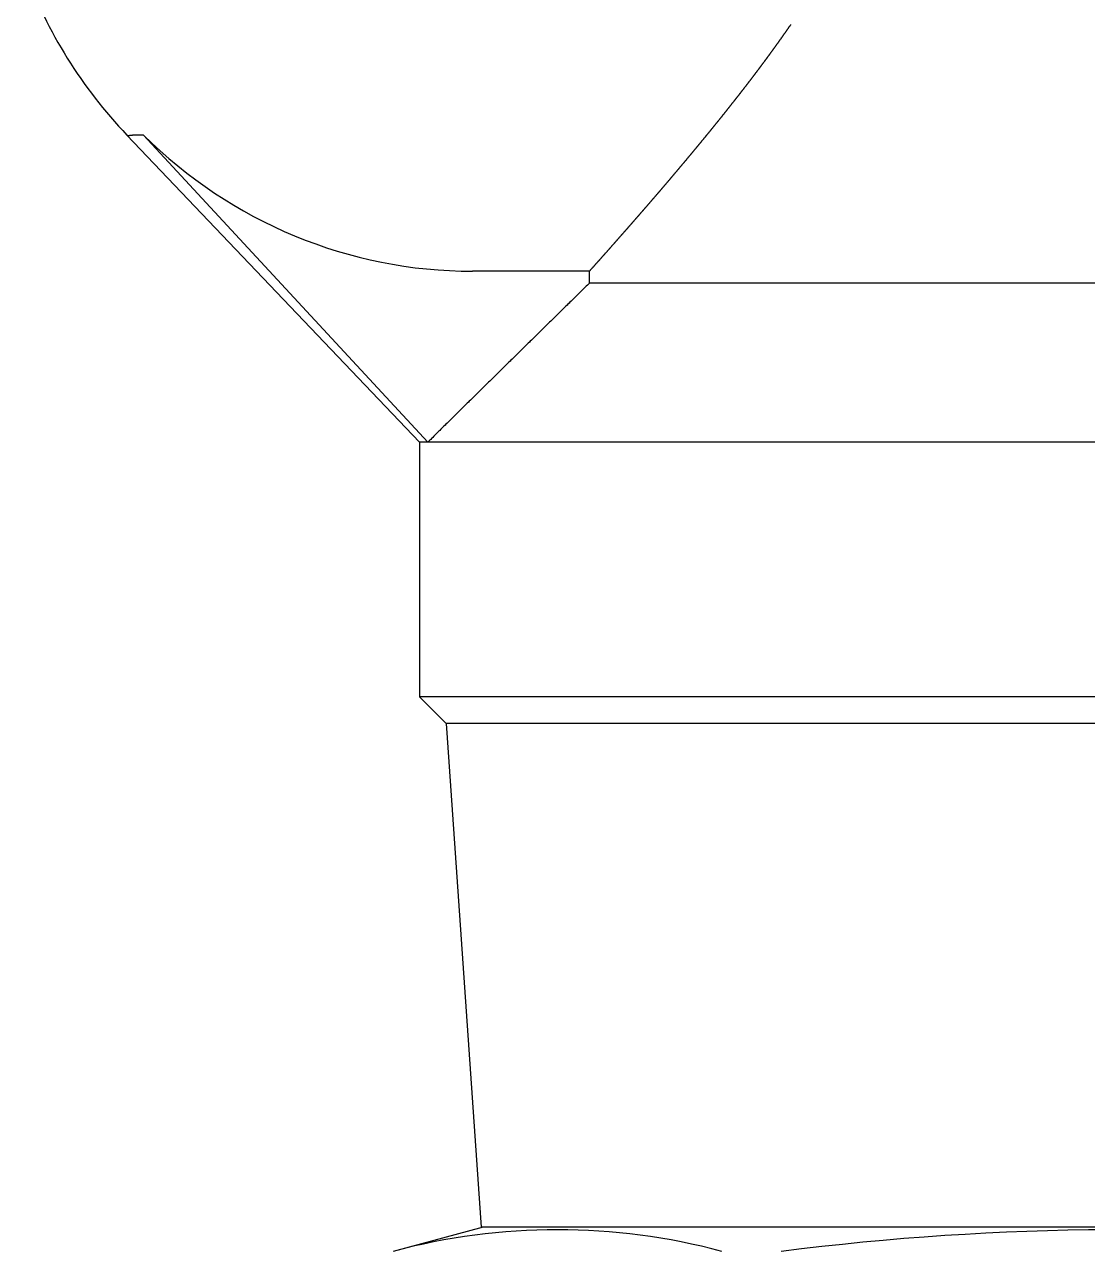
# Model space of a CAD drawing. Extents: x -4 to 101, y -20 to 69.
# Drawn here: x 25.95 to 35.96, y 11.85 to 23.42 of the extents above; entities that cross this region are included whole.
import ezdxf

# ---------------------------------------------------------------- set-up
doc = ezdxf.new("R2010")
doc.units = 0
doc.layers.get('0').update_dxf_attribs({"linetype": 'CONTINUOUS'})

msp = doc.modelspace()

# ---------------------------------------------------------------- linework, layer by layer
at = {"color": 7, "linetype": 'CONTINUOUS'}
for p, q in [((26.91, 22.378), (29.669, 19.481)), ((27.067, 22.378), (29.746, 19.481)), ((31.27, 21.094), (30.169, 21.094)), ((31.27, 20.981), (31.27, 21.094)), ((41.068, 20.981), (31.27, 20.981)), ((42.669, 19.481), (29.669, 19.481)), ((29.669, 19.481), (29.669, 17.081)), ((29.669, 17.081), (29.919, 16.831)), ((42.669, 17.081), (29.669, 17.081)), ((29.919, 16.831), (30.251, 12.081)), ((42.419, 16.831), (29.919, 16.831)), ((30.269, 12.081), (29.419, 11.853)), ((42.087, 12.081), (30.251, 12.081))]:
    msp.add_line(p, q, dxfattribs=at)
at = {"color": 7}
for points in [[(31.27, 21.093, 0), (31.272, 21.096, 0), (31.274, 21.098, 0), (31.276, 21.1, 0), (31.277, 21.102, 0), (31.279, 21.104, 0), (31.281, 21.106, 0), (31.283, 21.108, 0), (31.285, 21.11, 0), (31.287, 21.113, 0), (31.289, 21.115, 0), (31.291, 21.117, 0), (31.293, 21.119, 0), (31.294, 21.121, 0), (31.296, 21.123, 0), (31.298, 21.125, 0), (31.3, 21.128, 0), (31.302, 21.13, 0), (31.304, 21.132, 0), (31.306, 21.134, 0), (31.308, 21.136, 0), (31.31, 21.138, 0), (31.312, 21.14, 0), (31.314, 21.142, 0), (31.315, 21.145, 0), (31.317, 21.147, 0), (31.319, 21.149, 0), (31.321, 21.151, 0), (31.323, 21.153, 0), (31.325, 21.155, 0), (31.327, 21.157, 0), (31.329, 21.159, 0), (31.331, 21.162, 0), (31.332, 21.164, 0), (31.334, 21.166, 0), (31.336, 21.168, 0), (31.338, 21.17, 0), (31.34, 21.172, 0), (31.342, 21.174, 0), (31.344, 21.176, 0), (31.346, 21.178, 0), (31.348, 21.181, 0), (31.349, 21.183, 0), (31.351, 21.185, 0), (31.353, 21.187, 0), (31.355, 21.189, 0), (31.357, 21.191, 0), (31.359, 21.193, 0), (31.361, 21.195, 0), (31.363, 21.198, 0), (31.365, 21.2, 0), (31.367, 21.202, 0), (31.369, 21.204, 0), (31.37, 21.206, 0), (31.372, 21.208, 0), (31.374, 21.21, 0), (31.376, 21.212, 0), (31.378, 21.215, 0), (31.38, 21.217, 0), (31.382, 21.219, 0), (31.384, 21.221, 0), (31.386, 21.223, 0), (31.387, 21.225, 0), (31.389, 21.227, 0), (31.391, 21.23, 0), (31.393, 21.232, 0), (31.395, 21.234, 0), (31.397, 21.236, 0), (31.399, 21.238, 0), (31.401, 21.24, 0), (31.402, 21.242, 0), (31.404, 21.244, 0), (31.406, 21.247, 0), (31.408, 21.249, 0), (31.41, 21.251, 0), (31.412, 21.253, 0), (31.414, 21.255, 0), (31.416, 21.257, 0), (31.418, 21.259, 0), (31.42, 21.261, 0), (31.422, 21.264, 0), (31.423, 21.266, 0), (31.425, 21.268, 0), (31.427, 21.27, 0), (31.429, 21.272, 0), (31.431, 21.274, 0), (31.433, 21.276, 0), (31.435, 21.278, 0), (31.437, 21.281, 0), (31.439, 21.283, 0), (31.44, 21.285, 0), (31.442, 21.287, 0), (31.444, 21.289, 0), (31.446, 21.291, 0), (31.448, 21.293, 0), (31.45, 21.296, 0), (31.452, 21.298, 0), (31.454, 21.3, 0), (31.456, 21.302, 0), (31.457, 21.304, 0), (31.459, 21.306, 0), (31.461, 21.308, 0), (31.463, 21.31, 0), (31.465, 21.312, 0), (31.467, 21.315, 0), (31.469, 21.317, 0), (31.471, 21.319, 0), (31.473, 21.321, 0), (31.474, 21.323, 0), (31.476, 21.325, 0), (31.478, 21.328, 0), (31.48, 21.33, 0), (31.482, 21.332, 0), (31.484, 21.334, 0), (31.486, 21.336, 0), (31.488, 21.338, 0), (31.489, 21.34, 0), (31.491, 21.342, 0), (31.493, 21.345, 0), (31.495, 21.347, 0), (31.497, 21.349, 0), (31.499, 21.351, 0), (31.501, 21.353, 0), (31.503, 21.355, 0), (31.505, 21.357, 0), (31.506, 21.359, 0), (31.508, 21.362, 0), (31.51, 21.364, 0), (31.512, 21.366, 0), (31.514, 21.368, 0), (31.516, 21.37, 0), (31.518, 21.372, 0), (31.52, 21.374, 0), (31.521, 21.377, 0), (31.523, 21.379, 0), (31.525, 21.381, 0), (31.527, 21.383, 0), (31.529, 21.385, 0), (31.531, 21.387, 0), (31.533, 21.389, 0), (31.535, 21.392, 0), (31.537, 21.394, 0), (31.538, 21.396, 0), (31.54, 21.398, 0), (31.542, 21.4, 0), (31.544, 21.402, 0), (31.546, 21.404, 0), (31.548, 21.406, 0), (31.55, 21.409, 0), (31.552, 21.411, 0), (31.554, 21.413, 0), (31.555, 21.415, 0), (31.557, 21.417, 0), (31.559, 21.419, 0), (31.561, 21.421, 0), (31.563, 21.424, 0), (31.565, 21.426, 0), (31.567, 21.428, 0), (31.569, 21.43, 0), (31.57, 21.432, 0), (31.572, 21.434, 0), (31.574, 21.436, 0), (31.576, 21.439, 0), (31.578, 21.441, 0), (31.58, 21.443, 0), (31.582, 21.445, 0), (31.584, 21.447, 0), (31.586, 21.449, 0), (31.587, 21.451, 0), (31.589, 21.453, 0), (31.591, 21.456, 0), (31.593, 21.458, 0), (31.595, 21.46, 0), (31.597, 21.462, 0), (31.599, 21.464, 0), (31.601, 21.466, 0), (31.602, 21.468, 0), (31.604, 21.471, 0), (31.606, 21.473, 0), (31.608, 21.475, 0), (31.61, 21.477, 0), (31.612, 21.479, 0), (31.614, 21.481, 0), (31.616, 21.483, 0), (31.617, 21.485, 0), (31.619, 21.488, 0), (31.621, 21.49, 0), (31.623, 21.492, 0), (31.625, 21.494, 0), (31.627, 21.496, 0), (31.629, 21.498, 0), (31.631, 21.5, 0), (31.633, 21.503, 0), (31.634, 21.505, 0), (31.636, 21.507, 0), (31.638, 21.509, 0), (31.64, 21.511, 0), (31.642, 21.513, 0), (31.644, 21.515, 0), (31.646, 21.518, 0), (31.648, 21.52, 0), (31.649, 21.522, 0), (31.651, 21.524, 0), (31.653, 21.526, 0), (31.655, 21.528, 0), (31.657, 21.53, 0), (31.659, 21.533, 0), (31.661, 21.535, 0), (31.663, 21.537, 0), (31.665, 21.539, 0), (31.666, 21.541, 0), (31.668, 21.543, 0), (31.67, 21.546, 0), (31.672, 21.548, 0), (31.674, 21.55, 0), (31.676, 21.552, 0), (31.678, 21.554, 0), (31.68, 21.556, 0), (31.681, 21.558, 0), (31.683, 21.561, 0), (31.685, 21.563, 0), (31.687, 21.565, 0), (31.689, 21.567, 0), (31.691, 21.569, 0), (31.693, 21.571, 0), (31.695, 21.573, 0), (31.696, 21.576, 0), (31.698, 21.578, 0), (31.7, 21.58, 0), (31.702, 21.582, 0), (31.704, 21.584, 0), (31.706, 21.586, 0), (31.708, 21.588, 0), (31.709, 21.59, 0), (31.711, 21.593, 0), (31.713, 21.595, 0), (31.715, 21.597, 0), (31.717, 21.599, 0), (31.719, 21.601, 0), (31.721, 21.603, 0), (31.723, 21.606, 0), (31.724, 21.608, 0), (31.726, 21.61, 0), (31.728, 21.612, 0), (31.73, 21.614, 0), (31.732, 21.616, 0), (31.734, 21.618, 0), (31.736, 21.621, 0), (31.738, 21.623, 0), (31.739, 21.625, 0), (31.741, 21.627, 0), (31.743, 21.629, 0), (31.745, 21.631, 0), (31.747, 21.634, 0), (31.749, 21.636, 0), (31.751, 21.638, 0), (31.753, 21.64, 0), (31.754, 21.642, 0), (31.756, 21.644, 0), (31.758, 21.646, 0), (31.76, 21.648, 0), (31.762, 21.651, 0), (31.764, 21.653, 0), (31.765, 21.655, 0), (31.767, 21.657, 0), (31.769, 21.659, 0), (31.771, 21.661, 0), (31.773, 21.664, 0), (31.775, 21.666, 0), (31.777, 21.668, 0), (31.779, 21.67, 0), (31.78, 21.672, 0), (31.782, 21.674, 0), (31.784, 21.677, 0), (31.786, 21.679, 0), (31.788, 21.681, 0), (31.79, 21.683, 0), (31.792, 21.685, 0), (31.794, 21.687, 0), (31.795, 21.689, 0), (31.797, 21.692, 0), (31.799, 21.694, 0), (31.801, 21.696, 0), (31.803, 21.698, 0), (31.805, 21.7, 0), (31.807, 21.702, 0), (31.808, 21.704, 0), (31.81, 21.707, 0), (31.812, 21.709, 0), (31.814, 21.711, 0), (31.816, 21.713, 0), (31.818, 21.715, 0), (31.82, 21.717, 0), (31.822, 21.72, 0), (31.823, 21.722, 0), (31.825, 21.724, 0), (31.827, 21.726, 0), (31.829, 21.728, 0), (31.831, 21.73, 0), (31.833, 21.733, 0), (31.834, 21.735, 0), (31.836, 21.737, 0), (31.838, 21.739, 0), (31.84, 21.741, 0), (31.842, 21.743, 0), (31.844, 21.745, 0), (31.846, 21.747, 0), (31.848, 21.75, 0), (31.849, 21.752, 0), (31.851, 21.754, 0), (31.853, 21.756, 0), (31.855, 21.758, 0), (31.857, 21.761, 0), (31.859, 21.763, 0), (31.861, 21.765, 0), (31.863, 21.767, 0), (31.864, 21.769, 0), (31.866, 21.771, 0), (31.868, 21.773, 0), (31.87, 21.776, 0), (31.872, 21.778, 0), (31.874, 21.78, 0), (31.875, 21.782, 0), (31.877, 21.784, 0), (31.879, 21.786, 0), (31.881, 21.788, 0), (31.883, 21.791, 0), (31.885, 21.793, 0), (31.887, 21.795, 0), (31.889, 21.797, 0), (31.89, 21.799, 0), (31.892, 21.802, 0), (31.894, 21.804, 0), (31.896, 21.806, 0), (31.898, 21.808, 0), (31.9, 21.81, 0), (31.901, 21.812, 0), (31.903, 21.814, 0), (31.905, 21.817, 0), (31.907, 21.819, 0), (31.909, 21.821, 0), (31.911, 21.823, 0), (31.913, 21.825, 0), (31.915, 21.827, 0), (31.916, 21.829, 0), (31.918, 21.832, 0), (31.92, 21.834, 0), (31.922, 21.836, 0), (31.924, 21.838, 0), (31.926, 21.84, 0), (31.927, 21.843, 0), (31.929, 21.845, 0), (31.931, 21.847, 0), (31.933, 21.849, 0), (31.935, 21.851, 0), (31.937, 21.853, 0), (31.939, 21.855, 0), (31.94, 21.858, 0), (31.942, 21.86, 0), (31.944, 21.862, 0), (31.946, 21.864, 0), (31.948, 21.866, 0), (31.95, 21.869, 0), (31.952, 21.871, 0), (31.953, 21.873, 0), (31.955, 21.875, 0), (31.957, 21.877, 0), (31.959, 21.879, 0), (31.961, 21.881, 0), (31.963, 21.884, 0), (31.965, 21.886, 0), (31.966, 21.888, 0), (31.968, 21.89, 0), (31.97, 21.892, 0), (31.972, 21.894, 0), (31.974, 21.897, 0), (31.976, 21.899, 0), (31.977, 21.901, 0), (31.979, 21.903, 0), (31.981, 21.905, 0), (31.983, 21.907, 0), (31.985, 21.91, 0), (31.987, 21.912, 0), (31.989, 21.914, 0), (31.99, 21.916, 0), (31.992, 21.918, 0), (31.994, 21.92, 0), (31.996, 21.923, 0), (31.998, 21.925, 0), (32, 21.927, 0), (32.002, 21.929, 0), (32.003, 21.931, 0), (32.005, 21.933, 0), (32.007, 21.936, 0), (32.009, 21.938, 0), (32.011, 21.94, 0), (32.013, 21.942, 0), (32.014, 21.944, 0), (32.016, 21.946, 0), (32.018, 21.949, 0), (32.02, 21.951, 0), (32.022, 21.953, 0), (32.024, 21.955, 0), (32.026, 21.957, 0), (32.027, 21.959, 0), (32.029, 21.962, 0), (32.031, 21.964, 0), (32.033, 21.966, 0), (32.035, 21.968, 0), (32.037, 21.97, 0), (32.038, 21.973, 0), (32.04, 21.975, 0), (32.042, 21.977, 0), (32.044, 21.979, 0), (32.046, 21.981, 0), (32.048, 21.983, 0), (32.05, 21.985, 0), (32.051, 21.988, 0), (32.053, 21.99, 0), (32.055, 21.992, 0), (32.057, 21.994, 0), (32.059, 21.996, 0), (32.06, 21.998, 0), (32.062, 22.001, 0), (32.064, 22.003, 0), (32.066, 22.005, 0), (32.068, 22.007, 0), (32.07, 22.009, 0), (32.072, 22.012, 0), (32.073, 22.014, 0), (32.075, 22.016, 0), (32.077, 22.018, 0), (32.079, 22.02, 0), (32.081, 22.022, 0), (32.083, 22.025, 0), (32.084, 22.027, 0), (32.086, 22.029, 0), (32.088, 22.031, 0), (32.09, 22.033, 0), (32.092, 22.035, 0), (32.094, 22.038, 0), (32.096, 22.04, 0), (32.097, 22.042, 0), (32.099, 22.044, 0), (32.101, 22.046, 0), (32.103, 22.049, 0), (32.105, 22.051, 0), (32.106, 22.053, 0), (32.108, 22.055, 0), (32.11, 22.057, 0), (32.112, 22.059, 0), (32.114, 22.062, 0), (32.116, 22.064, 0), (32.117, 22.066, 0), (32.119, 22.068, 0), (32.121, 22.07, 0), (32.123, 22.073, 0), (32.125, 22.075, 0), (32.127, 22.077, 0), (32.129, 22.079, 0), (32.13, 22.081, 0), (32.132, 22.083, 0), (32.134, 22.085, 0), (32.136, 22.088, 0), (32.138, 22.09, 0), (32.139, 22.092, 0), (32.141, 22.094, 0), (32.143, 22.096, 0), (32.145, 22.099, 0), (32.147, 22.101, 0), (32.149, 22.103, 0), (32.151, 22.105, 0), (32.152, 22.107, 0), (32.154, 22.11, 0), (32.156, 22.112, 0), (32.158, 22.114, 0), (32.16, 22.116, 0), (32.161, 22.118, 0), (32.163, 22.12, 0), (32.165, 22.123, 0), (32.167, 22.125, 0), (32.169, 22.127, 0), (32.171, 22.129, 0), (32.172, 22.131, 0), (32.174, 22.134, 0), (32.176, 22.136, 0), (32.178, 22.138, 0), (32.18, 22.14, 0), (32.182, 22.142, 0), (32.184, 22.144, 0), (32.185, 22.147, 0), (32.187, 22.149, 0), (32.189, 22.151, 0), (32.191, 22.153, 0), (32.193, 22.155, 0), (32.194, 22.158, 0), (32.196, 22.16, 0), (32.198, 22.162, 0), (32.2, 22.164, 0), (32.202, 22.166, 0), (32.204, 22.169, 0), (32.205, 22.171, 0), (32.207, 22.173, 0), (32.209, 22.175, 0), (32.211, 22.177, 0), (32.213, 22.179, 0), (32.215, 22.182, 0), (32.216, 22.184, 0), (32.218, 22.186, 0), (32.22, 22.188, 0), (32.222, 22.19, 0), (32.224, 22.192, 0), (32.225, 22.195, 0), (32.227, 22.197, 0), (32.229, 22.199, 0), (32.231, 22.201, 0), (32.233, 22.203, 0), (32.235, 22.206, 0), (32.236, 22.208, 0), (32.238, 22.21, 0), (32.24, 22.212, 0), (32.242, 22.214, 0), (32.244, 22.217, 0), (32.245, 22.219, 0), (32.247, 22.221, 0), (32.249, 22.223, 0), (32.251, 22.225, 0), (32.253, 22.228, 0), (32.255, 22.23, 0), (32.256, 22.232, 0), (32.258, 22.234, 0), (32.26, 22.236, 0), (32.262, 22.238, 0), (32.264, 22.241, 0), (32.266, 22.243, 0), (32.267, 22.245, 0), (32.269, 22.247, 0), (32.271, 22.25, 0), (32.273, 22.252, 0), (32.275, 22.254, 0), (32.276, 22.256, 0), (32.278, 22.258, 0), (32.28, 22.26, 0), (32.282, 22.263, 0), (32.284, 22.265, 0), (32.285, 22.267, 0), (32.287, 22.269, 0), (32.289, 22.271, 0), (32.291, 22.274, 0), (32.293, 22.276, 0), (32.295, 22.278, 0), (32.296, 22.28, 0), (32.298, 22.282, 0), (32.3, 22.285, 0), (32.302, 22.287, 0), (32.304, 22.289, 0), (32.306, 22.291, 0), (32.307, 22.293, 0), (32.309, 22.296, 0), (32.311, 22.298, 0), (32.313, 22.3, 0), (32.315, 22.302, 0), (32.316, 22.304, 0), (32.318, 22.306, 0), (32.32, 22.309, 0), (32.322, 22.311, 0), (32.324, 22.313, 0), (32.325, 22.315, 0), (32.327, 22.317, 0), (32.329, 22.32, 0), (32.331, 22.322, 0), (32.333, 22.324, 0), (32.334, 22.326, 0), (32.336, 22.328, 0), (32.338, 22.331, 0), (32.34, 22.333, 0), (32.342, 22.335, 0), (32.343, 22.337, 0), (32.345, 22.34, 0), (32.347, 22.342, 0), (32.349, 22.344, 0), (32.351, 22.346, 0), (32.352, 22.348, 0), (32.354, 22.351, 0), (32.356, 22.353, 0), (32.358, 22.355, 0), (32.36, 22.357, 0), (32.362, 22.359, 0), (32.363, 22.361, 0), (32.365, 22.364, 0), (32.367, 22.366, 0), (32.369, 22.368, 0), (32.371, 22.37, 0), (32.372, 22.373, 0), (32.374, 22.375, 0), (32.376, 22.377, 0), (32.378, 22.379, 0), (32.38, 22.381, 0), (32.381, 22.384, 0), (32.383, 22.386, 0), (32.385, 22.388, 0), (32.387, 22.39, 0), (32.389, 22.392, 0), (32.39, 22.395, 0), (32.392, 22.397, 0), (32.394, 22.399, 0), (32.396, 22.401, 0), (32.398, 22.403, 0), (32.399, 22.406, 0), (32.401, 22.408, 0), (32.403, 22.41, 0), (32.405, 22.412, 0), (32.407, 22.415, 0), (32.408, 22.417, 0), (32.41, 22.419, 0), (32.412, 22.421, 0), (32.414, 22.423, 0), (32.416, 22.425, 0), (32.417, 22.428, 0), (32.419, 22.43, 0), (32.421, 22.432, 0), (32.423, 22.434, 0), (32.425, 22.436, 0), (32.426, 22.439, 0), (32.428, 22.441, 0), (32.43, 22.443, 0), (32.432, 22.445, 0), (32.434, 22.448, 0), (32.435, 22.45, 0), (32.437, 22.452, 0), (32.439, 22.454, 0), (32.441, 22.456, 0), (32.443, 22.459, 0), (32.444, 22.461, 0), (32.446, 22.463, 0), (32.448, 22.465, 0), (32.45, 22.468, 0), (32.452, 22.47, 0), (32.453, 22.472, 0), (32.455, 22.474, 0), (32.457, 22.476, 0), (32.459, 22.479, 0), (32.461, 22.481, 0), (32.462, 22.483, 0), (32.464, 22.485, 0), (32.466, 22.487, 0), (32.468, 22.49, 0), (32.469, 22.492, 0), (32.471, 22.494, 0), (32.473, 22.496, 0), (32.475, 22.498, 0), (32.477, 22.501, 0), (32.478, 22.503, 0), (32.48, 22.505, 0), (32.482, 22.507, 0), (32.484, 22.51, 0), (32.486, 22.512, 0), (32.487, 22.514, 0), (32.489, 22.516, 0), (32.491, 22.518, 0), (32.493, 22.521, 0), (32.495, 22.523, 0), (32.496, 22.525, 0), (32.498, 22.527, 0), (32.5, 22.529, 0), (32.502, 22.532, 0), (32.503, 22.534, 0), (32.505, 22.536, 0), (32.507, 22.538, 0), (32.509, 22.541, 0), (32.511, 22.543, 0), (32.512, 22.545, 0), (32.514, 22.547, 0), (32.516, 22.549, 0), (32.518, 22.552, 0), (32.52, 22.554, 0), (32.521, 22.556, 0), (32.523, 22.558, 0), (32.525, 22.561, 0), (32.527, 22.563, 0), (32.528, 22.565, 0), (32.53, 22.567, 0), (32.532, 22.57, 0), (32.534, 22.572, 0), (32.535, 22.574, 0), (32.537, 22.576, 0), (32.539, 22.578, 0), (32.541, 22.581, 0), (32.543, 22.583, 0), (32.544, 22.585, 0), (32.546, 22.587, 0), (32.548, 22.59, 0), (32.55, 22.592, 0), (32.551, 22.594, 0), (32.553, 22.596, 0), (32.555, 22.598, 0), (32.557, 22.601, 0), (32.559, 22.603, 0), (32.56, 22.605, 0), (32.562, 22.607, 0), (32.564, 22.61, 0), (32.566, 22.612, 0), (32.568, 22.614, 0), (32.569, 22.616, 0), (32.571, 22.619, 0), (32.573, 22.621, 0), (32.575, 22.623, 0), (32.576, 22.625, 0), (32.578, 22.627, 0), (32.58, 22.63, 0), (32.582, 22.632, 0), (32.583, 22.634, 0), (32.585, 22.636, 0), (32.587, 22.639, 0), (32.589, 22.641, 0), (32.59, 22.643, 0), (32.592, 22.645, 0), (32.594, 22.648, 0), (32.596, 22.65, 0), (32.598, 22.652, 0), (32.599, 22.654, 0), (32.601, 22.656, 0), (32.603, 22.659, 0), (32.605, 22.661, 0), (32.606, 22.663, 0), (32.608, 22.665, 0), (32.61, 22.668, 0), (32.612, 22.67, 0), (32.614, 22.672, 0), (32.615, 22.674, 0), (32.617, 22.677, 0), (32.619, 22.679, 0), (32.62, 22.681, 0), (32.622, 22.683, 0), (32.624, 22.686, 0), (32.626, 22.688, 0), (32.628, 22.69, 0), (32.629, 22.692, 0), (32.631, 22.694, 0), (32.633, 22.697, 0), (32.635, 22.699, 0), (32.636, 22.701, 0), (32.638, 22.703, 0), (32.64, 22.706, 0), (32.642, 22.708, 0), (32.643, 22.71, 0), (32.645, 22.712, 0), (32.647, 22.715, 0), (32.649, 22.717, 0), (32.651, 22.719, 0), (32.652, 22.721, 0), (32.654, 22.724, 0), (32.656, 22.726, 0), (32.657, 22.728, 0), (32.659, 22.73, 0), (32.661, 22.733, 0), (32.663, 22.735, 0), (32.664, 22.737, 0), (32.666, 22.739, 0), (32.668, 22.741, 0), (32.67, 22.744, 0), (32.672, 22.746, 0), (32.673, 22.748, 0), (32.675, 22.75, 0), (32.677, 22.753, 0), (32.679, 22.755, 0), (32.68, 22.757, 0), (32.682, 22.759, 0), (32.684, 22.762, 0), (32.686, 22.764, 0), (32.687, 22.766, 0), (32.689, 22.768, 0), (32.691, 22.771, 0), (32.693, 22.773, 0), (32.694, 22.775, 0), (32.696, 22.777, 0), (32.698, 22.78, 0), (32.7, 22.782, 0), (32.701, 22.784, 0), (32.703, 22.786, 0), (32.705, 22.789, 0), (32.707, 22.791, 0), (32.708, 22.793, 0), (32.71, 22.795, 0), (32.712, 22.798, 0), (32.714, 22.8, 0), (32.715, 22.802, 0), (32.717, 22.804, 0), (32.719, 22.807, 0), (32.721, 22.809, 0), (32.722, 22.811, 0), (32.724, 22.813, 0), (32.726, 22.816, 0), (32.727, 22.818, 0), (32.729, 22.82, 0), (32.731, 22.822, 0), (32.733, 22.825, 0), (32.734, 22.827, 0), (32.736, 22.829, 0), (32.738, 22.831, 0), (32.74, 22.834, 0), (32.741, 22.836, 0), (32.743, 22.838, 0), (32.745, 22.84, 0), (32.747, 22.843, 0), (32.748, 22.845, 0), (32.75, 22.847, 0), (32.752, 22.849, 0), (32.754, 22.852, 0), (32.755, 22.854, 0), (32.757, 22.856, 0), (32.759, 22.858, 0), (32.761, 22.861, 0), (32.762, 22.863, 0), (32.764, 22.865, 0), (32.766, 22.867, 0), (32.767, 22.87, 0), (32.769, 22.872, 0), (32.771, 22.874, 0), (32.773, 22.877, 0), (32.774, 22.879, 0), (32.776, 22.881, 0), (32.778, 22.883, 0), (32.78, 22.886, 0), (32.781, 22.888, 0), (32.783, 22.89, 0), (32.785, 22.892, 0), (32.787, 22.895, 0), (32.788, 22.897, 0), (32.79, 22.899, 0), (32.792, 22.901, 0), (32.794, 22.904, 0), (32.795, 22.906, 0), (32.797, 22.908, 0), (32.799, 22.91, 0), (32.8, 22.913, 0), (32.802, 22.915, 0), (32.804, 22.917, 0), (32.806, 22.919, 0), (32.807, 22.922, 0), (32.809, 22.924, 0), (32.811, 22.926, 0), (32.812, 22.929, 0), (32.814, 22.931, 0), (32.816, 22.933, 0), (32.818, 22.935, 0), (32.819, 22.938, 0), (32.821, 22.94, 0), (32.823, 22.942, 0), (32.825, 22.945, 0), (32.826, 22.947, 0), (32.828, 22.949, 0), (32.83, 22.951, 0), (32.831, 22.953, 0), (32.833, 22.956, 0), (32.835, 22.958, 0), (32.837, 22.96, 0), (32.838, 22.963, 0), (32.84, 22.965, 0), (32.842, 22.967, 0), (32.843, 22.969, 0), (32.845, 22.972, 0), (32.847, 22.974, 0), (32.849, 22.976, 0), (32.85, 22.979, 0), (32.852, 22.981, 0), (32.854, 22.983, 0), (32.855, 22.985, 0), (32.857, 22.988, 0), (32.859, 22.99, 0), (32.861, 22.992, 0), (32.862, 22.994, 0), (32.864, 22.997, 0), (32.866, 22.999, 0), (32.867, 23.001, 0), (32.869, 23.004, 0), (32.871, 23.006, 0), (32.873, 23.008, 0), (32.874, 23.01, 0), (32.876, 23.013, 0), (32.878, 23.015, 0), (32.879, 23.017, 0), (32.881, 23.02, 0), (32.883, 23.022, 0), (32.885, 23.024, 0), (32.886, 23.026, 0), (32.888, 23.029, 0), (32.89, 23.031, 0), (32.891, 23.033, 0), (32.893, 23.035, 0), (32.895, 23.038, 0), (32.896, 23.04, 0), (32.898, 23.042, 0), (32.9, 23.045, 0), (32.901, 23.047, 0), (32.903, 23.049, 0), (32.905, 23.052, 0), (32.907, 23.054, 0), (32.908, 23.056, 0), (32.91, 23.058, 0), (32.912, 23.061, 0), (32.913, 23.063, 0), (32.915, 23.065, 0), (32.917, 23.067, 0), (32.919, 23.07, 0), (32.92, 23.072, 0), (32.922, 23.074, 0), (32.924, 23.077, 0), (32.925, 23.079, 0), (32.927, 23.081, 0), (32.929, 23.084, 0), (32.93, 23.086, 0), (32.932, 23.088, 0), (32.934, 23.09, 0), (32.935, 23.093, 0), (32.937, 23.095, 0), (32.939, 23.097, 0), (32.941, 23.099, 0), (32.942, 23.102, 0), (32.944, 23.104, 0), (32.946, 23.106, 0), (32.947, 23.109, 0), (32.949, 23.111, 0), (32.951, 23.113, 0), (32.952, 23.116, 0), (32.954, 23.118, 0), (32.956, 23.12, 0), (32.957, 23.122, 0), (32.959, 23.125, 0), (32.961, 23.127, 0), (32.962, 23.129, 0), (32.964, 23.132, 0), (32.966, 23.134, 0), (32.968, 23.136, 0), (32.969, 23.139, 0), (32.971, 23.141, 0), (32.973, 23.143, 0), (32.974, 23.145, 0), (32.976, 23.148, 0), (32.978, 23.15, 0), (32.979, 23.152, 0), (32.981, 23.155, 0), (32.983, 23.157, 0), (32.984, 23.159, 0), (32.986, 23.162, 0), (32.988, 23.164, 0), (32.989, 23.166, 0), (32.991, 23.168, 0), (32.993, 23.171, 0), (32.994, 23.173, 0), (32.996, 23.175, 0), (32.998, 23.178, 0), (32.999, 23.18, 0), (33.001, 23.182, 0), (33.003, 23.185, 0), (33.004, 23.187, 0), (33.006, 23.189, 0), (33.008, 23.192, 0), (33.009, 23.194, 0), (33.011, 23.196, 0), (33.013, 23.198, 0), (33.014, 23.201, 0), (33.016, 23.203, 0), (33.018, 23.205, 0), (33.02, 23.208, 0), (33.021, 23.21, 0), (33.023, 23.212, 0), (33.025, 23.215, 0), (33.026, 23.217, 0), (33.028, 23.219, 0), (33.029, 23.221, 0), (33.031, 23.224, 0), (33.033, 23.226, 0), (33.034, 23.228, 0), (33.036, 23.231, 0), (33.038, 23.233, 0), (33.039, 23.235, 0), (33.041, 23.238, 0), (33.043, 23.24, 0), (33.044, 23.242, 0), (33.046, 23.245, 0), (33.048, 23.247, 0), (33.049, 23.249, 0), (33.051, 23.252, 0), (33.053, 23.254, 0), (33.054, 23.256, 0), (33.056, 23.259, 0), (33.058, 23.261, 0), (33.059, 23.263, 0), (33.061, 23.265, 0), (33.063, 23.268, 0), (33.064, 23.27, 0), (33.066, 23.272, 0), (33.068, 23.275, 0), (33.069, 23.277, 0), (33.071, 23.279, 0), (33.072, 23.282, 0), (33.074, 23.284, 0), (33.076, 23.286, 0), (33.078, 23.289, 0), (33.079, 23.291, 0), (33.081, 23.293, 0), (33.082, 23.296, 0), (33.084, 23.298, 0), (33.086, 23.3, 0), (33.087, 23.303, 0), (33.089, 23.305, 0), (33.091, 23.307, 0), (33.092, 23.31, 0), (33.094, 23.312, 0), (33.096, 23.314, 0), (33.097, 23.317, 0), (33.099, 23.319, 0), (33.1, 23.321, 0), (33.102, 23.324, 0), (33.104, 23.326, 0), (33.105, 23.328, 0), (33.107, 23.331, 0), (33.109, 23.333, 0), (33.11, 23.335, 0), (33.112, 23.338, 0), (33.114, 23.34, 0), (33.115, 23.342, 0), (33.117, 23.345, 0), (33.118, 23.347, 0), (33.12, 23.349, 0), (33.122, 23.352, 0), (33.123, 23.354, 0), (33.125, 23.356, 0), (33.127, 23.359, 0), (33.128, 23.361, 0), (33.13, 23.363, 0), (33.132, 23.366, 0), (33.133, 23.368, 0), (33.135, 23.37, 0), (33.136, 23.373, 0), (33.138, 23.375, 0), (33.14, 23.377, 0), (33.141, 23.38, 0), (33.143, 23.382, 0), (33.145, 23.384, 0), (33.146, 23.387, 0), (33.148, 23.389, 0), (33.149, 23.391, 0), (33.151, 23.394, 0), (33.153, 23.396, 0), (33.154, 23.398, 0), (33.156, 23.401, 0), (33.157, 23.403, 0), (33.159, 23.405, 0), (33.161, 23.408, 0), (33.162, 23.41, 0), (33.164, 23.412, 0), (33.166, 23.415, 0), (33.167, 23.417, 0), (33.169, 23.419, 0)], [(27.067, 22.378, 0), (27.067, 22.378, 0), (27.067, 22.378, 0), (27.066, 22.378, 0), (27.066, 22.378, 0), (27.066, 22.378, 0), (27.065, 22.378, 0), (27.065, 22.378, 0), (27.064, 22.378, 0), (27.064, 22.378, 0), (27.064, 22.378, 0), (27.063, 22.378, 0), (27.063, 22.378, 0), (27.062, 22.378, 0), (27.062, 22.378, 0), (27.062, 22.378, 0), (27.061, 22.378, 0), (27.061, 22.378, 0), (27.061, 22.378, 0), (27.06, 22.378, 0), (27.06, 22.378, 0), (27.059, 22.378, 0), (27.059, 22.378, 0), (27.058, 22.378, 0), (27.058, 22.378, 0), (27.058, 22.378, 0), (27.057, 22.378, 0), (27.057, 22.378, 0), (27.057, 22.378, 0), (27.056, 22.378, 0), (27.056, 22.378, 0), (27.055, 22.378, 0), (27.055, 22.378, 0), (27.055, 22.378, 0), (27.054, 22.378, 0), (27.054, 22.378, 0), (27.054, 22.378, 0), (27.053, 22.378, 0), (27.053, 22.378, 0), (27.052, 22.378, 0), (27.052, 22.378, 0), (27.052, 22.378, 0), (27.051, 22.378, 0), (27.051, 22.378, 0), (27.05, 22.378, 0), (27.05, 22.378, 0), (27.05, 22.378, 0), (27.049, 22.378, 0), (27.049, 22.378, 0), (27.049, 22.378, 0), (27.048, 22.378, 0), (27.048, 22.378, 0), (27.047, 22.378, 0), (27.047, 22.378, 0), (27.047, 22.378, 0), (27.046, 22.378, 0), (27.046, 22.378, 0), (27.046, 22.378, 0), (27.045, 22.378, 0), (27.045, 22.378, 0), (27.044, 22.377, 0), (27.044, 22.377, 0), (27.044, 22.377, 0), (27.043, 22.377, 0), (27.043, 22.377, 0), (27.042, 22.377, 0), (27.042, 22.377, 0), (27.042, 22.377, 0), (27.041, 22.377, 0), (27.041, 22.377, 0), (27.041, 22.377, 0), (27.04, 22.377, 0), (27.04, 22.377, 0), (27.039, 22.377, 0), (27.039, 22.377, 0), (27.039, 22.377, 0), (27.038, 22.377, 0), (27.038, 22.377, 0), (27.037, 22.377, 0), (27.037, 22.377, 0), (27.037, 22.377, 0), (27.036, 22.377, 0), (27.036, 22.377, 0), (27.035, 22.377, 0), (27.035, 22.377, 0), (27.035, 22.377, 0), (27.034, 22.377, 0), (27.034, 22.377, 0), (27.034, 22.377, 0), (27.033, 22.377, 0), (27.033, 22.377, 0), (27.032, 22.377, 0), (27.032, 22.377, 0), (27.032, 22.377, 0), (27.031, 22.377, 0), (27.031, 22.377, 0), (27.03, 22.377, 0), (27.03, 22.377, 0), (27.03, 22.377, 0), (27.029, 22.377, 0), (27.029, 22.377, 0), (27.029, 22.377, 0), (27.028, 22.377, 0), (27.028, 22.377, 0), (27.027, 22.377, 0), (27.027, 22.377, 0), (27.027, 22.377, 0), (27.026, 22.377, 0), (27.026, 22.377, 0), (27.026, 22.377, 0), (27.025, 22.377, 0), (27.025, 22.377, 0), (27.024, 22.377, 0), (27.024, 22.377, 0), (27.024, 22.377, 0), (27.023, 22.377, 0), (27.023, 22.377, 0), (27.023, 22.377, 0), (27.022, 22.377, 0), (27.022, 22.377, 0), (27.021, 22.377, 0), (27.021, 22.377, 0), (27.02, 22.377, 0), (27.02, 22.377, 0), (27.02, 22.377, 0), (27.019, 22.377, 0), (27.019, 22.377, 0), (27.019, 22.377, 0), (27.018, 22.377, 0), (27.018, 22.377, 0), (27.017, 22.377, 0), (27.017, 22.377, 0), (27.017, 22.377, 0), (27.016, 22.377, 0), (27.016, 22.377, 0), (27.015, 22.377, 0), (27.015, 22.377, 0), (27.015, 22.377, 0), (27.014, 22.377, 0), (27.014, 22.377, 0), (27.014, 22.377, 0), (27.013, 22.377, 0), (27.013, 22.377, 0), (27.012, 22.377, 0), (27.012, 22.377, 0), (27.012, 22.377, 0), (27.011, 22.377, 0), (27.011, 22.377, 0), (27.011, 22.377, 0), (27.01, 22.377, 0), (27.01, 22.377, 0), (27.009, 22.377, 0), (27.009, 22.377, 0), (27.009, 22.377, 0), (27.008, 22.377, 0), (27.008, 22.377, 0), (27.008, 22.377, 0), (27.007, 22.377, 0), (27.007, 22.377, 0), (27.006, 22.377, 0), (27.006, 22.377, 0), (27.006, 22.377, 0), (27.005, 22.377, 0), (27.005, 22.377, 0), (27.004, 22.377, 0), (27.004, 22.377, 0), (27.004, 22.377, 0), (27.003, 22.377, 0), (27.003, 22.377, 0), (27.003, 22.377, 0), (27.002, 22.377, 0), (27.002, 22.377, 0), (27.001, 22.377, 0), (27.001, 22.377, 0), (27.001, 22.377, 0), (27, 22.377, 0), (27, 22.377, 0), (26.999, 22.377, 0), (26.999, 22.376, 0), (26.999, 22.376, 0), (26.998, 22.376, 0), (26.998, 22.376, 0), (26.997, 22.376, 0), (26.997, 22.376, 0), (26.997, 22.376, 0), (26.996, 22.376, 0), (26.996, 22.376, 0), (26.996, 22.376, 0), (26.995, 22.376, 0), (26.995, 22.376, 0), (26.994, 22.376, 0), (26.994, 22.376, 0), (26.994, 22.376, 0), (26.993, 22.376, 0), (26.993, 22.376, 0), (26.992, 22.376, 0), (26.992, 22.376, 0), (26.992, 22.376, 0), (26.991, 22.376, 0), (26.991, 22.376, 0), (26.991, 22.376, 0), (26.99, 22.376, 0), (26.99, 22.376, 0), (26.989, 22.376, 0), (26.989, 22.376, 0), (26.989, 22.376, 0), (26.988, 22.376, 0), (26.988, 22.376, 0), (26.988, 22.376, 0), (26.987, 22.376, 0), (26.987, 22.376, 0), (26.986, 22.376, 0), (26.986, 22.376, 0), (26.986, 22.376, 0), (26.985, 22.376, 0), (26.985, 22.376, 0), (26.985, 22.376, 0), (26.984, 22.376, 0), (26.984, 22.376, 0), (26.983, 22.376, 0), (26.983, 22.376, 0), (26.983, 22.376, 0), (26.982, 22.376, 0), (26.982, 22.376, 0), (26.981, 22.376, 0), (26.981, 22.376, 0), (26.981, 22.376, 0), (26.98, 22.375, 0), (26.98, 22.375, 0), (26.98, 22.375, 0), (26.979, 22.375, 0), (26.979, 22.375, 0), (26.978, 22.375, 0), (26.978, 22.375, 0), (26.978, 22.375, 0), (26.977, 22.375, 0), (26.977, 22.375, 0), (26.976, 22.375, 0), (26.976, 22.375, 0), (26.976, 22.375, 0), (26.975, 22.375, 0), (26.975, 22.375, 0), (26.974, 22.375, 0), (26.974, 22.375, 0), (26.974, 22.375, 0), (26.973, 22.375, 0), (26.973, 22.375, 0), (26.973, 22.375, 0), (26.972, 22.375, 0), (26.972, 22.375, 0), (26.971, 22.375, 0), (26.971, 22.375, 0), (26.971, 22.375, 0), (26.97, 22.375, 0), (26.97, 22.375, 0), (26.97, 22.375, 0), (26.969, 22.375, 0), (26.969, 22.375, 0), (26.968, 22.375, 0), (26.968, 22.375, 0), (26.968, 22.375, 0), (26.967, 22.375, 0), (26.967, 22.375, 0), (26.966, 22.375, 0), (26.966, 22.375, 0), (26.966, 22.375, 0), (26.965, 22.375, 0), (26.965, 22.375, 0), (26.965, 22.375, 0), (26.964, 22.374, 0), (26.964, 22.374, 0), (26.963, 22.374, 0), (26.963, 22.374, 0), (26.963, 22.374, 0), (26.962, 22.374, 0), (26.962, 22.374, 0), (26.962, 22.374, 0), (26.961, 22.374, 0), (26.961, 22.374, 0), (26.96, 22.374, 0), (26.96, 22.374, 0), (26.96, 22.374, 0), (26.959, 22.374, 0), (26.959, 22.374, 0), (26.958, 22.374, 0), (26.958, 22.374, 0), (26.958, 22.374, 0), (26.957, 22.374, 0), (26.957, 22.374, 0), (26.956, 22.374, 0), (26.956, 22.374, 0), (26.956, 22.374, 0), (26.955, 22.374, 0), (26.955, 22.374, 0), (26.955, 22.374, 0), (26.954, 22.374, 0), (26.954, 22.373, 0), (26.953, 22.373, 0), (26.953, 22.373, 0), (26.953, 22.373, 0), (26.952, 22.373, 0), (26.952, 22.373, 0), (26.951, 22.373, 0), (26.951, 22.373, 0), (26.951, 22.373, 0), (26.95, 22.373, 0), (26.95, 22.373, 0), (26.95, 22.373, 0), (26.949, 22.373, 0), (26.949, 22.373, 0), (26.948, 22.373, 0), (26.948, 22.373, 0), (26.948, 22.373, 0), (26.947, 22.373, 0), (26.947, 22.373, 0), (26.947, 22.373, 0), (26.946, 22.373, 0), (26.946, 22.373, 0), (26.945, 22.373, 0), (26.945, 22.373, 0), (26.945, 22.372, 0), (26.944, 22.372, 0), (26.944, 22.372, 0), (26.944, 22.372, 0), (26.943, 22.372, 0), (26.943, 22.372, 0), (26.942, 22.372, 0), (26.942, 22.372, 0), (26.942, 22.372, 0), (26.941, 22.372, 0), (26.941, 22.372, 0), (26.941, 22.372, 0), (26.94, 22.372, 0), (26.94, 22.372, 0), (26.939, 22.372, 0), (26.939, 22.372, 0), (26.939, 22.372, 0), (26.938, 22.372, 0), (26.938, 22.372, 0), (26.937, 22.372, 0), (26.937, 22.372, 0), (26.937, 22.372, 0), (26.936, 22.372, 0), (26.936, 22.372, 0), (26.936, 22.372, 0), (26.935, 22.371, 0), (26.935, 22.371, 0), (26.934, 22.371, 0), (26.934, 22.371, 0), (26.934, 22.371, 0), (26.933, 22.371, 0), (26.933, 22.371, 0), (26.933, 22.371, 0), (26.932, 22.371, 0), (26.932, 22.371, 0), (26.931, 22.371, 0), (26.931, 22.371, 0), (26.931, 22.371, 0), (26.93, 22.371, 0), (26.93, 22.371, 0), (26.929, 22.371, 0), (26.929, 22.371, 0), (26.929, 22.371, 0), (26.928, 22.371, 0), (26.928, 22.371, 0), (26.927, 22.371, 0), (26.927, 22.371, 0), (26.927, 22.371, 0), (26.926, 22.371, 0), (26.926, 22.371, 0), (26.925, 22.371, 0), (26.925, 22.371, 0), (26.925, 22.371, 0), (26.924, 22.371, 0), (26.924, 22.371, 0), (26.924, 22.371, 0), (26.923, 22.371, 0), (26.923, 22.371, 0), (26.922, 22.371, 0), (26.922, 22.371, 0), (26.922, 22.371, 0), (26.921, 22.371, 0), (26.921, 22.371, 0), (26.921, 22.371, 0), (26.92, 22.371, 0), (26.92, 22.372, 0), (26.919, 22.372, 0), (26.919, 22.372, 0), (26.919, 22.372, 0), (26.918, 22.372, 0), (26.918, 22.372, 0), (26.918, 22.372, 0), (26.917, 22.372, 0), (26.917, 22.372, 0), (26.917, 22.373, 0), (26.916, 22.373, 0), (26.916, 22.373, 0), (26.916, 22.373, 0), (26.915, 22.373, 0), (26.915, 22.374, 0), (26.915, 22.374, 0), (26.914, 22.374, 0), (26.914, 22.374, 0), (26.914, 22.375, 0), (26.913, 22.375, 0), (26.913, 22.375, 0), (26.913, 22.375, 0), (26.912, 22.375, 0), (26.912, 22.376, 0), (26.912, 22.376, 0), (26.912, 22.376, 0), (26.911, 22.377, 0), (26.911, 22.377, 0), (26.911, 22.377, 0), (26.91, 22.377, 0), (26.91, 22.378, 0)], [(31.27, 20.981, 0), (31.26, 20.972, 0), (31.251, 20.962, 0), (31.241, 20.953, 0), (31.231, 20.943, 0), (31.222, 20.934, 0), (31.212, 20.924, 0), (31.203, 20.915, 0), (31.193, 20.906, 0), (31.183, 20.896, 0), (31.174, 20.887, 0), (31.164, 20.877, 0), (31.155, 20.868, 0), (31.145, 20.859, 0), (31.135, 20.849, 0), (31.126, 20.84, 0), (31.116, 20.83, 0), (31.107, 20.821, 0), (31.097, 20.811, 0), (31.087, 20.802, 0), (31.078, 20.793, 0), (31.068, 20.783, 0), (31.059, 20.774, 0), (31.049, 20.764, 0), (31.039, 20.755, 0), (31.03, 20.746, 0), (31.02, 20.736, 0), (31.011, 20.727, 0), (31.001, 20.717, 0), (30.991, 20.708, 0), (30.982, 20.698, 0), (30.972, 20.689, 0), (30.963, 20.68, 0), (30.953, 20.67, 0), (30.944, 20.661, 0), (30.934, 20.651, 0), (30.924, 20.642, 0), (30.915, 20.633, 0), (30.905, 20.623, 0), (30.895, 20.614, 0), (30.886, 20.604, 0), (30.876, 20.595, 0), (30.867, 20.585, 0), (30.857, 20.576, 0), (30.848, 20.567, 0), (30.838, 20.557, 0), (30.828, 20.548, 0), (30.819, 20.538, 0), (30.809, 20.529, 0), (30.8, 20.519, 0), (30.79, 20.51, 0), (30.78, 20.501, 0), (30.771, 20.491, 0), (30.761, 20.482, 0), (30.752, 20.472, 0), (30.742, 20.463, 0), (30.733, 20.453, 0), (30.723, 20.444, 0), (30.713, 20.435, 0), (30.704, 20.425, 0), (30.694, 20.416, 0), (30.684, 20.406, 0), (30.675, 20.397, 0), (30.665, 20.387, 0), (30.656, 20.378, 0), (30.646, 20.369, 0), (30.637, 20.359, 0), (30.627, 20.35, 0), (30.617, 20.34, 0), (30.608, 20.331, 0), (30.598, 20.321, 0), (30.589, 20.312, 0), (30.579, 20.302, 0), (30.57, 20.293, 0), (30.56, 20.284, 0), (30.55, 20.274, 0), (30.541, 20.265, 0), (30.531, 20.255, 0), (30.522, 20.246, 0), (30.512, 20.236, 0), (30.502, 20.227, 0), (30.493, 20.218, 0), (30.483, 20.208, 0), (30.474, 20.199, 0), (30.464, 20.189, 0), (30.454, 20.18, 0), (30.445, 20.171, 0), (30.435, 20.161, 0), (30.426, 20.152, 0), (30.416, 20.142, 0), (30.407, 20.133, 0), (30.397, 20.123, 0), (30.387, 20.114, 0), (30.378, 20.104, 0), (30.368, 20.095, 0), (30.359, 20.085, 0), (30.349, 20.076, 0), (30.34, 20.067, 0), (30.33, 20.057, 0), (30.32, 20.048, 0), (30.311, 20.038, 0), (30.301, 20.029, 0), (30.292, 20.02, 0), (30.282, 20.01, 0), (30.273, 20.001, 0), (30.263, 19.991, 0), (30.253, 19.982, 0), (30.244, 19.972, 0), (30.234, 19.963, 0), (30.225, 19.953, 0), (30.215, 19.944, 0), (30.206, 19.934, 0), (30.196, 19.925, 0), (30.186, 19.916, 0), (30.177, 19.906, 0), (30.167, 19.897, 0), (30.158, 19.887, 0), (30.148, 19.878, 0), (30.138, 19.868, 0), (30.129, 19.859, 0), (30.119, 19.849, 0), (30.11, 19.84, 0), (30.1, 19.831, 0), (30.091, 19.821, 0), (30.081, 19.812, 0), (30.071, 19.802, 0), (30.062, 19.793, 0), (30.052, 19.783, 0), (30.043, 19.774, 0), (30.033, 19.765, 0), (30.024, 19.755, 0), (30.014, 19.746, 0), (30.004, 19.736, 0), (29.995, 19.727, 0), (29.985, 19.717, 0), (29.976, 19.708, 0), (29.966, 19.698, 0), (29.957, 19.689, 0), (29.947, 19.68, 0), (29.938, 19.67, 0), (29.928, 19.661, 0), (29.918, 19.651, 0), (29.909, 19.642, 0), (29.899, 19.632, 0), (29.89, 19.623, 0), (29.88, 19.613, 0), (29.87, 19.604, 0), (29.861, 19.594, 0), (29.851, 19.585, 0), (29.842, 19.576, 0), (29.832, 19.566, 0), (29.823, 19.557, 0), (29.813, 19.547, 0), (29.803, 19.538, 0), (29.794, 19.528, 0), (29.784, 19.519, 0), (29.775, 19.509, 0), (29.765, 19.5, 0), (29.756, 19.491, 0), (29.746, 19.481, 0)]]:
    msp.add_polyline3d(points, dxfattribs=at)
at = {"color": 7, "linetype": 'CONTINUOUS'}
for centre, radius, start, end in [((30.169, 25.481), 4.5, 200.2161, 223.6029), ((30.169, 25.481), 4.387, 225.019, 270), ((30.969, 6.069), 5.989, 75, 105), ((36.31, -13.617), 25.675, 83.3999, 97.2355)]:
    msp.add_arc(centre, radius, start, end, dxfattribs=at)

doc.saveas('drawing.dxf')
